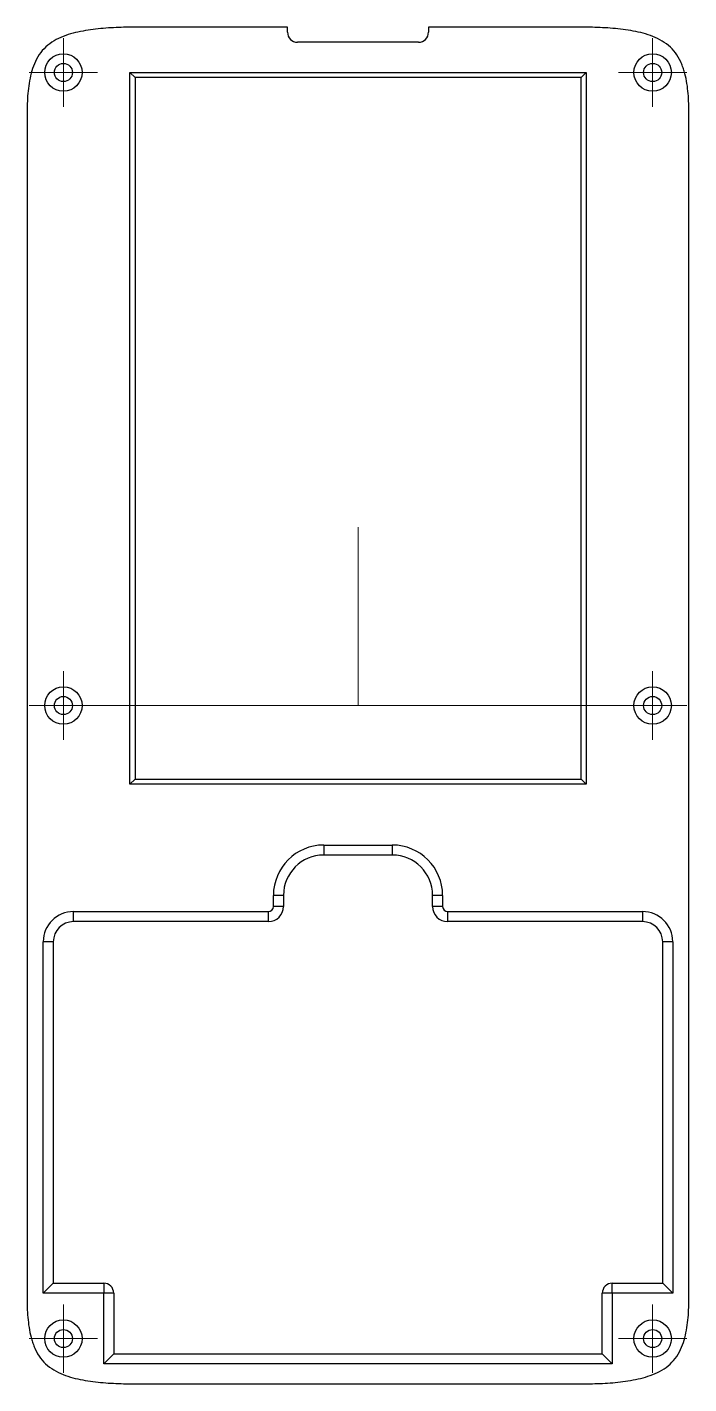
# Model space of a CAD drawing. Header units: millimetres. Extents: x 73 to 139, y 90 to 224.
import ezdxf

# ---------------------------------------------------------------- set-up
doc = ezdxf.new("R2010")
doc.units = ezdxf.units.MM

# ---------------------------------------------------------------- blocks, each defined once
blk = doc.blocks.new('SW_CENTERMARKSYMBOL_0')
at = {"color": 0, "linetype": 'Continuous', "lineweight": 18}
for p, q in [((0, 2.5), (0, 3.4)), ((0, 0), (0, 2.5)), ((-2.5, 0), (-3.4, 0)), ((0, 0), (-2.5, 0)), ((0, 0), (0, -2.5)), ((0, 0), (2.5, 0)), ((2.5, 0), (3.4, 0)), ((0, -2.5), (0, -3.4))]:
    blk.add_line(p, q, dxfattribs=at)
blk = doc.blocks.new('SW_CENTERMARKSYMBOL_1')
at = {"color": 0, "linetype": 'Continuous', "lineweight": 18}
for p, q in [((0, 2.5), (0, 3.4)), ((0, 0), (0, 2.5)), ((-2.5, 0), (-3.4, 0)), ((0, 0), (-2.5, 0)), ((0, 0), (0, -2.5)), ((0, 0), (2.5, 0)), ((2.5, 0), (3.4, 0)), ((0, -2.5), (0, -3.4))]:
    blk.add_line(p, q, dxfattribs=at)
blk = doc.blocks.new('SW_CENTERMARKSYMBOL_2')
at = {"color": 0, "linetype": 'Continuous', "lineweight": 18}
for p, q in [((0, 2.5), (0, 3.4)), ((0, 0), (0, 2.5)), ((-2.5, 0), (-3.4, 0)), ((0, 0), (-2.5, 0)), ((0, 0), (0, -2.5)), ((0, 0), (2.5, 0)), ((2.5, 0), (3.4, 0)), ((0, -2.5), (0, -3.4))]:
    blk.add_line(p, q, dxfattribs=at)
blk = doc.blocks.new('SW_CENTERMARKSYMBOL_3')
at = {"color": 0, "linetype": 'Continuous', "lineweight": 18}
for p, q in [((0, 2.5), (0, 3.4)), ((0, 0), (0, 2.5)), ((-2.5, 0), (-3.4, 0)), ((0, 0), (-2.5, 0)), ((0, 0), (0, -2.5)), ((0, 0), (2.5, 0)), ((2.5, 0), (3.4, 0)), ((0, -2.5), (0, -3.4))]:
    blk.add_line(p, q, dxfattribs=at)
blk = doc.blocks.new('SW_CENTERMARKSYMBOL_4')
at = {"color": 0, "linetype": 'Continuous', "lineweight": 18}
for p, q in [((0, 2.5), (0, 3.4)), ((0, 0), (0, 2.5)), ((-2.5, 0), (-3.4, 0)), ((0, 0), (-2.5, 0)), ((0, 0), (0, -2.5)), ((0, 0), (2.5, 0)), ((2.5, 0), (3.4, 0)), ((0, -2.5), (0, -3.4))]:
    blk.add_line(p, q, dxfattribs=at)
blk = doc.blocks.new('SW_CENTERMARKSYMBOL_5')
at = {"color": 0, "linetype": 'Continuous', "lineweight": 18}
for p, q in [((0, 2.5), (0, 3.4)), ((0, 0), (0, 2.5)), ((-2.5, 0), (-3.4, 0)), ((0, 0), (-2.5, 0)), ((0, 0), (0, -2.5)), ((0, 0), (2.5, 0)), ((2.5, 0), (3.4, 0)), ((0, -2.5), (0, -3.4))]:
    blk.add_line(p, q, dxfattribs=at)

msp = doc.modelspace()

# ---------------------------------------------------------------- linework, layer by layer
at = {"color": 7, "linetype": 'Continuous', "lineweight": 25}
for p, q in [((98.7, 224.39), (83.7, 224.39)), ((98.7, 223.89), (98.7, 224.39)), ((112.7, 224.39), (112.7, 223.89)), ((127.7, 224.39), (112.7, 224.39)), ((111.7, 222.89), (99.7, 222.89)), ((83.06, 219.89), (128.34, 219.89)), ((83.06, 149.22), (83.06, 219.89)), ((83.56, 219.39), (83.06, 219.89)), ((128.34, 219.89), (127.84, 219.39)), ((128.34, 219.89), (128.34, 149.22)), ((127.84, 219.39), (83.56, 219.39)), ((83.56, 219.39), (83.56, 149.72)), ((127.84, 149.72), (127.84, 219.39)), ((72.85, 216.04), (72.85, 98.04)), ((138.55, 98.04), (138.55, 216.04)), ((83.56, 149.72), (83.06, 149.22)), ((83.56, 149.72), (127.84, 149.72)), ((128.34, 149.22), (127.84, 149.72)), ((128.34, 149.22), (83.06, 149.22)), ((102.3, 143.19), (109.1, 143.19)), ((102.3, 143.19), (102.3, 142.19)), ((109.1, 143.19), (109.1, 142.19)), ((109.1, 142.19), (102.3, 142.19)), ((97.3, 137.09), (97.3, 138.19)), ((98.3, 138.19), (97.3, 138.19)), ((98.3, 138.19), (98.3, 137.09)), ((113.1, 137.09), (113.1, 138.19)), ((114.1, 138.19), (113.1, 138.19)), ((114.1, 138.19), (114.1, 137.09)), ((77.45, 135.59), (77.45, 136.59)), ((77.45, 136.59), (96.8, 136.59)), ((96.8, 135.59), (96.8, 136.59)), ((98.3, 137.09), (97.3, 137.09)), ((114.1, 137.09), (113.1, 137.09)), ((114.6, 136.59), (114.6, 135.59)), ((114.6, 136.59), (133.95, 136.59)), ((133.95, 136.59), (133.95, 135.59)), ((96.8, 135.59), (77.45, 135.59)), ((133.95, 135.59), (114.6, 135.59)), ((74.45, 98.69), (74.45, 133.59)), ((75.45, 133.59), (74.45, 133.59)), ((75.45, 133.59), (75.45, 99.69)), ((136.95, 133.59), (135.95, 133.59)), ((135.95, 99.69), (135.95, 133.59)), ((136.95, 133.59), (136.95, 98.69)), ((75.45, 99.69), (74.45, 98.69)), ((75.45, 99.69), (80.45, 99.69)), ((80.45, 99.69), (80.45, 98.69)), ((130.95, 98.69), (130.95, 99.69)), ((130.95, 99.69), (135.95, 99.69)), ((136.95, 98.69), (135.95, 99.69)), ((80.45, 98.69), (74.45, 98.69)), ((81.45, 98.69), (80.45, 98.69)), ((80.45, 91.69), (80.45, 98.69)), ((81.45, 98.69), (81.45, 92.69)), ((129.95, 92.69), (129.95, 98.69)), ((130.95, 98.69), (129.95, 98.69)), ((136.95, 98.69), (130.95, 98.69)), ((130.95, 98.69), (130.95, 91.69)), ((81.45, 92.69), (80.45, 91.69)), ((130.95, 91.69), (80.45, 91.69)), ((81.45, 92.69), (129.95, 92.69)), ((129.95, 92.69), (130.95, 91.69)), ((83.7, 89.69), (127.7, 89.69))]:
    msp.add_line(p, q, dxfattribs=at)
at = {"color": 7, "linetype": 'Continuous', "lineweight": 18}
for p, q in [((105.7, 157.04), (105.7, 174.75)), ((76.45, 157.04), (134.95, 157.04))]:
    msp.add_line(p, q, dxfattribs=at)
at = {"color": 7, "linetype": 'Continuous', "lineweight": 25}
for centre, radius in [((76.45, 219.89), 1.86), ((134.95, 219.89), 1.86), ((76.45, 219.89), 0.9), ((134.95, 219.89), 0.9), ((76.45, 157.04), 1.86), ((76.45, 157.04), 0.9), ((134.95, 157.04), 1.86), ((134.95, 157.04), 0.9), ((76.45, 94.19), 1.86), ((134.95, 94.19), 1.86), ((76.45, 94.19), 0.9), ((134.95, 94.19), 0.9)]:
    msp.add_circle(centre, radius, dxfattribs=at)
for centre, radius, start, end in [((99.7, 223.89), 1, 180, 270), ((111.7, 223.89), 1, 270, 0), ((102.3, 138.19), 5, 90, 180), ((109.1, 138.19), 5, 0, 90), ((102.3, 138.19), 4, 90, 180), ((109.1, 138.19), 4, 0, 90), ((77.45, 133.59), 3, 90, 180), ((96.8, 137.09), 0.5, 270, 0), ((96.8, 137.09), 1.5, 270, 0), ((114.6, 137.09), 1.5, 180, 270), ((114.6, 137.09), 0.5, 180, 270), ((133.95, 133.59), 3, 0, 90), ((77.45, 133.59), 2, 90, 180), ((133.95, 133.59), 2, 0, 90), ((80.45, 98.69), 1, 0, 90), ((130.95, 98.69), 1, 90, 180)]:
    msp.add_arc(centre, radius, start, end, dxfattribs=at)
for points, knots in [([(83.7, 224.39), (83.02, 224.39), (82.35, 224.38), (81, 224.32), (80.32, 224.28), (78.98, 224.12), (78.31, 224.01), (77.32, 223.77), (77, 223.68), (76.36, 223.45), (76.04, 223.31), (75.45, 223), (75.17, 222.81), (74.64, 222.38), (74.4, 222.14), (74, 221.6), (73.82, 221.3), (73.53, 220.69), (73.42, 220.38), (73.22, 219.73), (73.15, 219.4), (73.02, 218.73), (72.98, 218.4), (72.87, 217.4), (72.85, 216.72), (72.85, 216.04)], [0, 0, 0, 0, 0.125, 0.125, 0.25, 0.25, 0.375, 0.375, 0.4375, 0.4375, 0.5, 0.5, 0.5625, 0.5625, 0.625, 0.625, 0.6875, 0.6875, 0.75, 0.75, 0.8125, 0.8125, 0.875, 0.875, 1, 1, 1, 1]), ([(138.55, 216.04), (138.55, 216.72), (138.52, 217.39), (138.39, 218.71), (138.28, 219.37), (138.04, 220.17), (137.99, 220.33), (137.87, 220.65), (137.81, 220.81), (137.59, 221.27), (137.42, 221.57), (137.02, 222.11), (136.78, 222.36), (136.26, 222.8), (135.97, 222.98), (135.37, 223.3), (135.06, 223.44), (134.42, 223.67), (134.1, 223.77), (133.11, 224.01), (132.44, 224.12), (131.09, 224.28), (130.41, 224.32), (129.06, 224.38), (128.38, 224.39), (127.7, 224.39)], [0, 0, 0, 0, 0.125, 0.125, 0.25, 0.25, 0.28125, 0.28125, 0.3125, 0.3125, 0.375, 0.375, 0.4375, 0.4375, 0.5, 0.5, 0.5625, 0.5625, 0.625, 0.625, 0.75, 0.75, 0.875, 0.875, 1, 1, 1, 1]), ([(72.85, 98.04), (72.85, 97.37), (72.87, 96.7), (73.01, 95.38), (73.12, 94.72), (73.35, 93.92), (73.41, 93.76), (73.52, 93.44), (73.59, 93.28), (73.8, 92.81), (73.97, 92.52), (74.38, 91.98), (74.62, 91.73), (75.14, 91.29), (75.42, 91.11), (76.02, 90.78), (76.34, 90.65), (76.98, 90.42), (77.3, 90.32), (78.29, 90.08), (78.96, 89.97), (80.31, 89.81), (80.99, 89.77), (82.34, 89.71), (83.02, 89.69), (83.7, 89.69)], [0, 0, 0, 0, 0.125, 0.125, 0.25, 0.25, 0.28125, 0.28125, 0.3125, 0.3125, 0.375, 0.375, 0.4375, 0.4375, 0.5, 0.5, 0.5625, 0.5625, 0.625, 0.625, 0.75, 0.75, 0.875, 0.875, 1, 1, 1, 1]), ([(127.7, 89.69), (128.38, 89.69), (129.05, 89.71), (130.4, 89.76), (131.08, 89.81), (132.42, 89.97), (133.09, 90.08), (134.08, 90.32), (134.4, 90.41), (135.04, 90.64), (135.35, 90.77), (135.95, 91.09), (136.23, 91.27), (136.76, 91.71), (136.99, 91.95), (137.4, 92.49), (137.58, 92.79), (137.87, 93.4), (137.98, 93.71), (138.18, 94.36), (138.25, 94.69), (138.37, 95.36), (138.42, 95.69), (138.52, 96.69), (138.55, 97.37), (138.55, 98.04)], [0, 0, 0, 0, 0.125, 0.125, 0.25, 0.25, 0.375, 0.375, 0.4375, 0.4375, 0.5, 0.5, 0.5625, 0.5625, 0.625, 0.625, 0.6875, 0.6875, 0.75, 0.75, 0.8125, 0.8125, 0.875, 0.875, 1, 1, 1, 1])]:
    msp.add_open_spline(points, degree=3, knots=knots, dxfattribs=at)

# ---------------------------------------------------------------- block references
at = {"color": 7, "linetype": 'Continuous', "lineweight": 18}
for name, p in [('SW_CENTERMARKSYMBOL_4', (76.45, 219.89)), ('SW_CENTERMARKSYMBOL_3', (134.95, 219.89)), ('SW_CENTERMARKSYMBOL_1', (76.45, 157.04)), ('SW_CENTERMARKSYMBOL_2', (134.95, 157.04)), ('SW_CENTERMARKSYMBOL_5', (76.45, 94.19)), ('SW_CENTERMARKSYMBOL_0', (134.95, 94.19))]:
    msp.add_blockref(name, p, dxfattribs=at)

doc.saveas('drawing.dxf')
